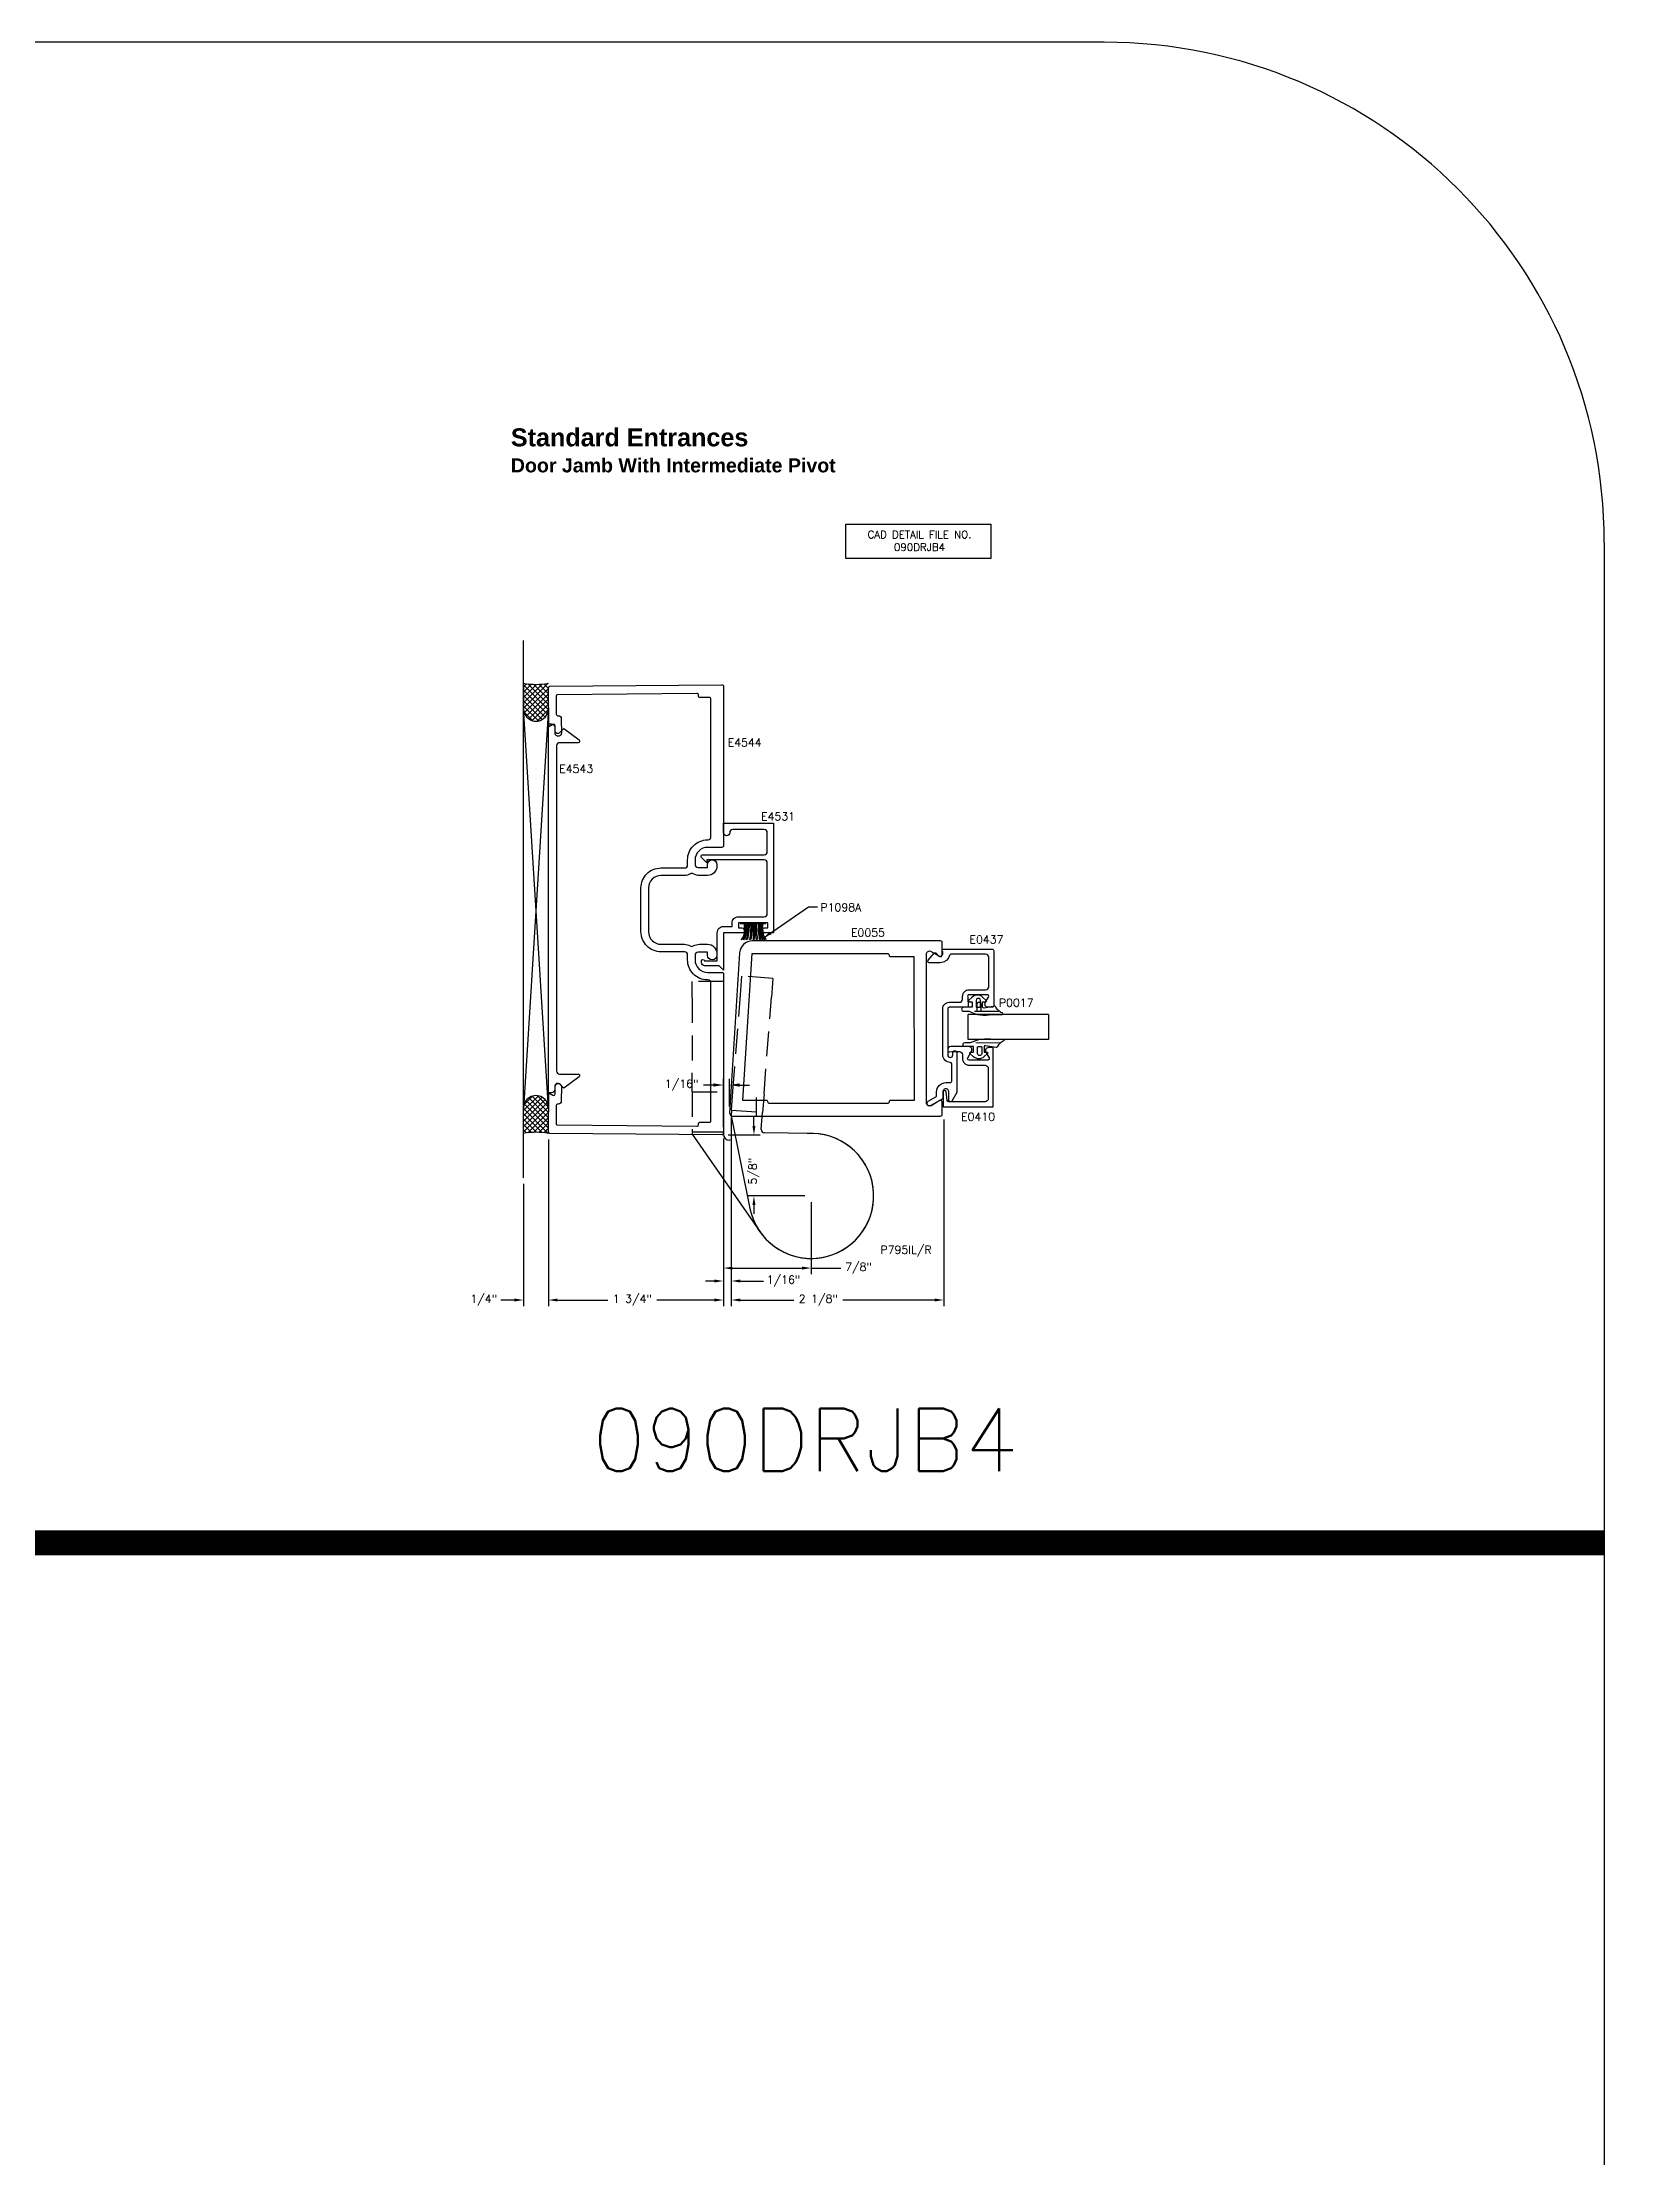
# Model space of a CAD drawing. Extents: x 0 to 130, y 0 to 90.
# Drawn here: x 107.29 to 123.03, y 68.73 to 89.88 of the extents above; entities that cross this region are included whole.
import ezdxf

# ---------------------------------------------------------------- set-up
doc = ezdxf.new("R2010")
doc.units = 0
doc.header["$MEASUREMENT"] = 0
doc.header["$PDMODE"] = 3
doc.linetypes.add('HIDDEN', pattern=[0.375, 0.25, -0.125])
doc.layers.get('DEFPOINTS').update_dxf_attribs({"linetype": 'CONTINUOUS'})
for name, color, linetype in [('AM_5', 3, 'CONTINUOUS'), ('DIMS', 3, 'CONTINUOUS'), ('R-ANNO-DIMS', 3, 'CONTINUOUS'), ('R-ANNO-TEXT', 6, 'CONTINUOUS'), ('R-DET1', 4, 'CONTINUOUS'), ('R-DET2', 2, 'CONTINUOUS'), ('R-DET3', 5, 'CONTINUOUS'), ('R-OTLN', 1, 'CONTINUOUS'), ('R-PAT1', 5, 'CONTINUOUS'), ('TITLE', 7, 'CONTINUOUS'), ('VISIBLE_EDGES_ANSI_', 179, 'CONTINUOUS')]:
    doc.layers.add(name, color=color, linetype=linetype)
doc.styles.get("Standard").update_dxf_attribs({"font": 'simplex'})
doc.dimstyles.new('1X', dxfattribs={"dimscale": 0, "dimtxt": 0.08, "dimasz": 0.09, "dimexe": 0.062, "dimexo": 0.062, "dimgap": 0.045, "dimtad": 0, "dimdec": 4, "dimzin": 4, "dimtxsty": 'STANDARD', "dimcen": 0, "dimazin": 3, "dimtp": 0.02, "dimtfac": 1, "dimtdec": 4, "dimtofl": 0, "dimtmove": 0, "dimatfit": 3, "dimtolj": 1, "dimtzin": 4})
doc.dimstyles.new('1X$0', dxfattribs={"dimtxt": 0.08, "dimasz": 0.1, "dimexe": 0.0625, "dimexo": 0.0625, "dimgap": 0.062, "dimtad": 0, "dimdec": 5, "dimzin": 4, "dimtxsty": 'STANDARD', "dimcen": 0, "dimclrd": 256, "dimclre": 256, "dimclrt": 256, "dimazin": 3, "dimtfac": 1, "dimtdec": 5, "dimtofl": 0, "dimtmove": 0, "dimatfit": 3, "dimtolj": 1, "dimtzin": 4})

# ---------------------------------------------------------------- blocks, each defined once
blk = doc.blocks.new('*D173')
at = {"layer": 'DEFPOINTS', "color": 0}
for p in [(112.35, 78.971), (114.1, 78.971), (114.1, 77.306)]:
    blk.add_point(p, dxfattribs=at)
at = {"layer": 'R-ANNO-DIMS', "color": 0}
for p, q in [((112.35, 78.909), (112.35, 77.244)), ((114.1, 78.909), (114.1, 77.244)), ((112.44, 77.306), (112.944, 77.306)), ((114.01, 77.306), (113.434, 77.306))]:
    blk.add_line(p, q, dxfattribs=at)
for points in [[(112.44, 77.321), (112.44, 77.291), (112.35, 77.306)], [(114.01, 77.321), (114.01, 77.291), (114.1, 77.306)]]:
    blk.add_solid(points, dxfattribs=at)
at = {"layer": 'R-ANNO-DIMS', "color": 0, "insert": (113.189, 77.306), "char_height": 0.08, "attachment_point": 5}
blk.add_mtext('\\A1;1 3/4"', dxfattribs=at)
blk = doc.blocks.new('*D179')
at = {"layer": 'DEFPOINTS', "color": 0}
for p in [(114.178, 79.192), (114.1, 78.971), (114.178, 77.496)]:
    blk.add_point(p, dxfattribs=at)
at = {"layer": 'R-ANNO-DIMS', "color": 0}
for p, q in [((114.178, 79.13), (114.178, 77.434)), ((114.1, 78.909), (114.1, 77.434)), ((114.01, 77.496), (113.92, 77.496)), ((114.268, 77.496), (114.5, 77.496))]:
    blk.add_line(p, q, dxfattribs=at)
for points in [[(114.01, 77.511), (114.01, 77.481), (114.1, 77.496)], [(114.268, 77.511), (114.268, 77.481), (114.178, 77.496)]]:
    blk.add_solid(points, dxfattribs=at)
at = {"layer": 'R-ANNO-DIMS', "color": 0, "insert": (114.701, 77.496), "char_height": 0.08, "attachment_point": 5}
blk.add_mtext('\\A1;1/16"', dxfattribs=at)
blk = doc.blocks.new('*D174')
at = {"layer": 'DEFPOINTS', "color": 0}
for p in [(114.178, 79.19), (116.303, 79.174), (114.178, 77.306)]:
    blk.add_point(p, dxfattribs=at)
at = {"layer": 'R-ANNO-DIMS', "color": 0}
for p, q in [((114.178, 79.128), (114.178, 77.244)), ((116.303, 79.112), (116.303, 77.244)), ((114.268, 77.306), (114.804, 77.306)), ((116.213, 77.306), (115.294, 77.306))]:
    blk.add_line(p, q, dxfattribs=at)
for points in [[(114.268, 77.321), (114.268, 77.291), (114.178, 77.306)], [(116.213, 77.321), (116.213, 77.291), (116.303, 77.306)]]:
    blk.add_solid(points, dxfattribs=at)
at = {"layer": 'R-ANNO-DIMS', "color": 0, "insert": (115.049, 77.306), "char_height": 0.08, "attachment_point": 5}
blk.add_mtext('\\A1;2 1/8"', dxfattribs=at)
blk = doc.blocks.new('*D180')
at = {"layer": 'DEFPOINTS', "color": 0}
for p in [(112.35, 78.971), (112.1, 78.528), (112.35, 77.306)]:
    blk.add_point(p, dxfattribs=at)
at = {"layer": 'R-ANNO-DIMS', "color": 0}
for p, q in [((112.35, 78.909), (112.35, 77.244)), ((112.1, 78.466), (112.1, 77.244)), ((112.01, 77.306), (111.874, 77.306)), ((112.44, 77.306), (112.53, 77.306))]:
    blk.add_line(p, q, dxfattribs=at)
for points in [[(112.01, 77.321), (112.01, 77.291), (112.1, 77.306)], [(112.44, 77.321), (112.44, 77.291), (112.35, 77.306)]]:
    blk.add_solid(points, dxfattribs=at)
at = {"layer": 'R-ANNO-DIMS', "color": 0, "insert": (111.703, 77.306), "char_height": 0.08, "attachment_point": 5}
blk.add_mtext('\\A1;1/4"', dxfattribs=at)
blk = doc.blocks.new('S')
at = {"layer": 'R-DET2'}
for p, q in [((4.542, 7.201), (4.542, 8.004)), ((4.542, 8.004), (4.792, 8.004)), ((4.792, 7.201), (4.792, 8.004)), ((4.792, 7.201), (4.542, 7.201))]:
    blk.add_line(p, q, dxfattribs=at)
blk = doc.blocks.new('GLASS')
at = {"layer": 'R-DET2'}
blk.add_blockref('S', (-4.542, -7.201), dxfattribs=at)
blk = doc.blocks.new('QUARTER_INCH_GLASS')
at = {"layer": 'R-DET2'}
blk.add_blockref('GLASS', (0, 0), dxfattribs=at)
blk = doc.blocks.new('WEATHERING2')
at = {"layer": 'R-DET2'}
for p, q in [((-0.042, 0), (0.214, 0)), ((0, -0.071), (0, 0)), ((0.086, 0), (0.086, -0.164)), ((0.172, -0.071), (0.172, 0))]:
    blk.add_line(p, q, dxfattribs=at)
for centre, radius, start, end in [((0.494, -0.046), 0.336, 172.1621, 200.5027), ((-0.119, -0.082), 0.119, 316.6765, 5.2886), ((-0.322, -0.046), 0.336, 339.4973, 7.8379), ((-0.508, -0.029), 0.545, 345.7088, 3.0513), ((-0.672, -0.038), 0.737, 350.1735, 2.9438), ((0.843, -0.038), 0.737, 177.0563, 189.8266), ((0.68, -0.029), 0.545, 176.9487, 194.2913), ((0.291, -0.082), 0.119, 174.7114, 223.3238)]:
    blk.add_arc(centre, radius, start, end, dxfattribs=at)
blk = doc.blocks.new('1-4_P0017')
at = {"layer": 'R-DET2'}
for points in [[(-0.127, 0.093), (-0.131, 0.191, -0.280474), (-0.115, 0.201, 0.169063), (-0.053, 0.132, -0.378809), (-0.045, 0.121), (-0.064, 0.016, 0.346242), (-0.054, 0), (0, 0), (0.001, 0.03, -0.608656), (0.014, 0.036), (0.047, -0.001, -0.378617), (0.047, -0.104), (0.014, -0.141, -0.608656), (0.001, -0.135), (0, -0.105), (-0.055, -0.105), (-0.055, -0.19, -1), (-0.095, -0.19), (-0.095, -0.135, -0.175364)], [(0.032, -0.051, -0.341999), (0.012, -0.066), (-0.047, -0.066, -0.414214), (-0.055, -0.058), (-0.055, -0.029, -0.414214), (-0.047, -0.021), (0.012, -0.021, -0.341999), (0.032, -0.036, -0.127017)]]:
    blk.add_lwpolyline(points, format="xyb", close=True, dxfattribs=at)
blk.add_lwpolyline([(-0.095, -0.082), (-0.094, 0.158)], dxfattribs=at)
blk = doc.blocks.new('*D175')
at = {"layer": 'DEFPOINTS', "color": 0}
for p in [(112.35, 78.971), (114.1, 78.971), (114.1, 77.306)]:
    blk.add_point(p, dxfattribs=at)
at = {"layer": 'R-ANNO-DIMS', "color": 0}
for p, q in [((112.35, 78.909), (112.35, 77.244)), ((114.1, 78.909), (114.1, 77.244)), ((112.44, 77.306), (112.944, 77.306)), ((114.01, 77.306), (113.434, 77.306))]:
    blk.add_line(p, q, dxfattribs=at)
for points in [[(112.44, 77.321), (112.44, 77.291), (112.35, 77.306)], [(114.01, 77.321), (114.01, 77.291), (114.1, 77.306)]]:
    blk.add_solid(points, dxfattribs=at)
at = {"layer": 'R-ANNO-DIMS', "color": 0, "insert": (113.189, 77.306), "char_height": 0.08, "attachment_point": 5}
blk.add_mtext('\\A1;1 3/4"', dxfattribs=at)
blk = doc.blocks.new('*D176')
at = {"layer": 'DEFPOINTS', "color": 0}
for p in [(114.178, 79.192), (114.1, 78.971), (114.178, 77.496)]:
    blk.add_point(p, dxfattribs=at)
at = {"layer": 'R-ANNO-DIMS', "color": 0}
for p, q in [((114.178, 79.13), (114.178, 77.434)), ((114.1, 78.909), (114.1, 77.434)), ((114.01, 77.496), (113.92, 77.496)), ((114.268, 77.496), (114.5, 77.496))]:
    blk.add_line(p, q, dxfattribs=at)
for points in [[(114.01, 77.511), (114.01, 77.481), (114.1, 77.496)], [(114.268, 77.511), (114.268, 77.481), (114.178, 77.496)]]:
    blk.add_solid(points, dxfattribs=at)
at = {"layer": 'R-ANNO-DIMS', "color": 0, "insert": (114.701, 77.496), "char_height": 0.08, "attachment_point": 5}
blk.add_mtext('\\A1;1/16"', dxfattribs=at)
blk = doc.blocks.new('*D177')
at = {"layer": 'DEFPOINTS', "color": 0}
for p in [(114.178, 79.19), (116.303, 79.174), (114.178, 77.306)]:
    blk.add_point(p, dxfattribs=at)
at = {"layer": 'R-ANNO-DIMS', "color": 0}
for p, q in [((114.178, 79.128), (114.178, 77.244)), ((116.303, 79.112), (116.303, 77.244)), ((114.268, 77.306), (114.804, 77.306)), ((116.213, 77.306), (115.294, 77.306))]:
    blk.add_line(p, q, dxfattribs=at)
for points in [[(114.268, 77.321), (114.268, 77.291), (114.178, 77.306)], [(116.213, 77.321), (116.213, 77.291), (116.303, 77.306)]]:
    blk.add_solid(points, dxfattribs=at)
at = {"layer": 'R-ANNO-DIMS', "color": 0, "insert": (115.049, 77.306), "char_height": 0.08, "attachment_point": 5}
blk.add_mtext('\\A1;2 1/8"', dxfattribs=at)
blk = doc.blocks.new('*D178')
at = {"layer": 'DEFPOINTS', "color": 0}
for p in [(112.35, 78.971), (112.1, 78.528), (112.35, 77.306)]:
    blk.add_point(p, dxfattribs=at)
at = {"layer": 'R-ANNO-DIMS', "color": 0}
for p, q in [((112.35, 78.909), (112.35, 77.244)), ((112.1, 78.466), (112.1, 77.244)), ((112.01, 77.306), (111.874, 77.306)), ((112.44, 77.306), (112.53, 77.306))]:
    blk.add_line(p, q, dxfattribs=at)
for points in [[(112.01, 77.321), (112.01, 77.291), (112.1, 77.306)], [(112.44, 77.321), (112.44, 77.291), (112.35, 77.306)]]:
    blk.add_solid(points, dxfattribs=at)
at = {"layer": 'R-ANNO-DIMS', "color": 0, "insert": (111.703, 77.306), "char_height": 0.08, "attachment_point": 5}
blk.add_mtext('\\A1;1/4"', dxfattribs=at)
blk = doc.blocks.new('*D181')
at = {"layer": 'DEFPOINTS', "color": 0}
for p in [(114.085, 78.956), (114.405, 78.346), (114.977, 78.346)]:
    blk.add_point(p, dxfattribs=at)
at = {"layer": 'DIMS', "color": 0}
for p, q in [((114.405, 79.046), (114.405, 79.136)), ((114.147, 78.956), (114.467, 78.956)), ((114.915, 78.346), (114.343, 78.346)), ((114.405, 78.256), (114.405, 78.166))]:
    blk.add_line(p, q, dxfattribs=at)
for points in [[(114.39, 79.046), (114.42, 79.046), (114.405, 78.956)], [(114.39, 78.256), (114.42, 78.256), (114.405, 78.346)]]:
    blk.add_solid(points, dxfattribs=at)
at = {"layer": 'DIMS', "color": 0, "insert": (114.405, 78.594), "char_height": 0.08, "attachment_point": 5, "rotation": 90}
blk.add_mtext('\\A1;5/8"', dxfattribs=at)
blk = doc.blocks.new('*D182')
at = {"layer": 'DEFPOINTS', "color": 0}
for p in [(114.1, 78.983), (114.977, 78.346), (114.977, 77.625)]:
    blk.add_point(p, dxfattribs=at)
at = {"layer": 'DIMS', "color": 0}
for p, q in [((114.1, 78.921), (114.1, 77.563)), ((114.977, 78.284), (114.977, 77.563)), ((114.19, 77.625), (114.887, 77.625)), ((114.977, 77.625), (115.273, 77.625))]:
    blk.add_line(p, q, dxfattribs=at)
for points in [[(114.19, 77.64), (114.19, 77.61), (114.1, 77.625)], [(114.887, 77.64), (114.887, 77.61), (114.977, 77.625)]]:
    blk.add_solid(points, dxfattribs=at)
at = {"layer": 'DIMS', "color": 0, "insert": (115.451, 77.625), "char_height": 0.08, "attachment_point": 5}
blk.add_mtext('\\A1;7/8"', dxfattribs=at)
blk = doc.blocks.new('*D183')
at = {"layer": 'AM_5', "linetype": 'BYBLOCK'}
for p, q in [((114.1, 79.034), (114.1, 79.518)), ((114.162, 79.24), (114.162, 79.518)), ((114, 79.455), (113.9, 79.455)), ((114.262, 79.455), (114.362, 79.455))]:
    blk.add_line(p, q, dxfattribs=at)
at = {"layer": 'AM_5'}
for points in [[(114, 79.472), (114, 79.439), (114.1, 79.455)], [(114.262, 79.472), (114.262, 79.439), (114.162, 79.455)]]:
    blk.add_solid(points, dxfattribs=at)
at = {"layer": 'DEFPOINTS', "color": 0}
for p in [(114.1, 79.455), (114.162, 79.178), (114.1, 78.971)]:
    blk.add_point(p, dxfattribs=at)
at = {"layer": 'AM_5', "insert": (113.682, 79.455), "char_height": 0.08, "attachment_point": 5}
blk.add_mtext('\\A1;1/16"', dxfattribs=at)

msp = doc.modelspace()

# ---------------------------------------------------------------- hatches: boundary and pattern name
at = {"layer": 'R-PAT1'}
h = msp.add_hatch(dxfattribs=at)
h.set_pattern_fill('ANSI37', color=256, scale=0.3, style=0)
h.set_pattern_definition([(45, (102.511475, 76.604508), (-0.0265165, 0.0265165), []), (135, (102.511475, 76.604508), (-0.0265165, -0.0265165), [])])
edge = h.paths.add_edge_path()
edge.add_line((112.3502844, 83.471381), (112.3502844, 83.2264911))
edge.add_arc((112.2252844, 83.2182381), 0.1252722, -183.77741165, 3.77741165, ccw=False)
edge.add_line((112.1002844, 83.2264911), (112.1000534, 83.4713268))
edge.add_arc((112.2250156, 84.1801849), 0.7197884, 260.00224701, 280.02254669)
h = msp.add_hatch(dxfattribs=at)
h.set_pattern_fill('ANSI37', color=256, scale=0.3, style=0)
h.set_pattern_definition([(315, (102.511475, 85.838255), (-0.0265165, -0.0265165), []), (225, (102.511475, 85.838255), (-0.0265165, 0.0265165), [])])
edge = h.paths.add_edge_path()
edge.add_line((112.3502844, 78.9713813), (112.3502844, 79.2162712))
edge.add_arc((112.2252844, 79.2245242), 0.1252722, 356.22258835, 543.77741165)
edge.add_line((112.1002844, 79.2162712), (112.1000534, 78.9714354))
edge.add_arc((112.2250156, 78.2625774), 0.7197884, 79.97745331, 99.99775299, ccw=False)
h = msp.add_hatch(dxfattribs=at)
h.set_pattern_fill('ANSI37', color=256, scale=0.3, style=0)
h.set_pattern_definition([(315, (102.511475, 85.838255), (-0.0265165, -0.0265165), []), (225, (102.511475, 85.838255), (-0.0265165, 0.0265165), [])])
edge = h.paths.add_edge_path()
edge.add_line((112.3502844, 78.9713813), (112.3502844, 79.2162712))
edge.add_arc((112.2252844, 79.2245242), 0.1252722, 356.22258835, 543.77741165)
edge.add_line((112.1002844, 79.2162712), (112.1000534, 78.9714354))
edge.add_arc((112.2250156, 78.2625774), 0.7197884, 79.97745331, 99.99775299, ccw=False)

# ---------------------------------------------------------------- linework, layer by layer
at = {"layer": 'R-ANNO-TEXT'}
msp.add_lwpolyline([(115.3238625, 85.0607413), (116.7753425, 85.0607413), (116.7753425, 84.7186784), (115.3238625, 84.7186784)], close=True, dxfattribs=at)
at = {"layer": 'R-DET1'}
for points in [[(112.3812179, 83.0652414, -0.4142137513), (112.4122179, 83.0342414), (112.4122179, 83.0022404, 0.6681815249), (112.4651383, 82.9803203), (112.5030594, 83.0182414), (112.6561763, 82.9042725, -0.7220739042), (112.6472179, 82.8772414), (112.4612179, 82.8772414, 0.4142135624), (112.4302179, 82.8462414), (112.4302179, 79.5962413, 0.4142135624), (112.4612179, 79.5652413), (112.6472179, 79.5652408, -0.7220754185), (112.6561763, 79.5382097), (112.5030594, 79.4242414), (112.4651382, 79.4621624, 0.6681788512), (112.4122178, 79.4402421), (112.4122179, 79.4082416, -0.4142136569), (112.3812179, 79.3772416), (112.3502178, 79.3772414), (112.3502178, 83.0652414), (112.3812179, 83.0652414)], [(116.2932262, 79.7562269), (116.2932262, 80.2172308, -0.4142135624), (116.3582262, 80.2822308), (116.4602392, 80.2822308, 0.4142135624), (116.4912392, 80.3132308), (116.4912392, 80.3422308, -0.4142135624), (116.5562392, 80.4072308), (116.7222252, 80.4072308, 0.4142135624), (116.7532252, 80.4382308), (116.7532252, 80.7322258, 0.4142135624), (116.7222252, 80.7632258), (116.3851848, 80.7632258, 0.3256627349), (116.3556764, 80.741726, -0.3256627349), (116.2671512, 80.6772268), (116.1587715, 80.6772268, -0.6370702608), (116.1472809, 80.7018686), (116.208234, 80.7745096, -0.4779725156), (116.2237945, 80.7742127), (116.2393754, 80.754136, 0.8690679817), (116.2926516, 80.7846472), (116.2867083, 80.7995174, -0.5305087646), (116.2959941, 80.8132288), (116.7882282, 80.8132288, -0.4142135624), (116.8032282, 80.7982288), (116.8032282, 80.2472268, -0.4142135624), (116.7882282, 80.2322268), (116.7457308, 80.2322268, -0.5773590294), (116.7188844, 80.2787275), (116.7512174, 80.3347264, 0.5773590294), (116.7382272, 80.3572268), (116.5562401, 80.3572268, 0.5773411719), (116.5432496, 80.3347271), (116.5487326, 80.2322268), (116.3582252, 80.2322268, 0.4142135624), (116.3432252, 80.2172268), (116.3432252, 79.7562294, 1), (116.3932282, 79.7562294), (116.3932282, 79.7782325, -1), (116.4332252, 79.7782325), (116.4332252, 79.3812294), (116.3832166, 79.2946101, -0.7673308308), (116.3552262, 79.30211), (116.3552262, 79.38576, 1.0057039516), (116.2932282, 79.3861117), (116.2932261, 79.3271114, -0.2679461651), (116.2857258, 79.3141213), (116.1737233, 79.2494602, -0.9999753426), (116.1487247, 79.292759), (116.2237265, 79.3360638, 0.2679423533), (116.2312262, 79.349054), (116.2312262, 79.3861145, -0.4142135624), (116.3242262, 79.4791145), (116.3682262, 79.4791145, 0.4142135624), (116.3832262, 79.4941139), (116.3832262, 79.6662279, 0.4142119352), (116.3682263, 79.6812279, -0.4142119352), (116.2932252, 79.7562294)], [(116.3429386, 79.8004406, 0.4559911352), (116.360039, 79.7855886), (116.3829385, 79.7888246), (116.4599773, 79.7888266, -0.4142135624), (116.4909773, 79.7578266), (116.4909771, 79.7190146, 0.4157347224), (116.5561254, 79.6538256), (116.7169386, 79.6538246, -0.4142135624), (116.7479386, 79.6228246), (116.7479386, 79.3188276, -0.4142135624), (116.7169386, 79.2878276), (116.353232, 79.2878246, -0.3788668862), (116.3383438, 79.3009966), (116.3278264, 79.3866536, 0.9407073484), (116.2979384, 79.3848256), (116.2979385, 79.2378266), (116.7979385, 79.2378266), (116.7979385, 79.828826), (116.7506319, 79.8288276, 0.5773503096), (116.7237852, 79.7823276), (116.7561169, 79.7263256, -0.5773499476), (116.7431265, 79.7038256), (116.555977, 79.7038256, -0.5773500587), (116.5429866, 79.7263256), (116.5810918, 79.7923256, 0.5773539269), (116.5542451, 79.8388261), (116.3739387, 79.838826, 0.4142112814), (116.3429386, 79.807826), (116.3429386, 79.8004406)]]:
    msp.add_lwpolyline(points, format="xyb", dxfattribs=at)
msp.add_lwpolyline([(114.3072178, 80.9778998), (114.1002178, 80.9778998), (114.1002178, 80.6033988), (114.0572178, 80.6463988), (113.9112178, 80.6463998, -0.4142135624), (113.8802178, 80.6773998), (113.8802178, 80.6963998, -1), (113.9102178, 80.6963998), (114.0382178, 80.6963998), (114.0382178, 80.9778998, -0.4142135624), (114.1002178, 81.0398998), (114.1872178, 81.0398998), (114.1872188, 81.0748998, -0.4142135624), (114.2492188, 81.1368998), (114.5072178, 81.1368988, 0.4142135624), (114.5382178, 81.1678988), (114.5382178, 81.6753978, 0.4142135624), (114.5072178, 81.7063978), (113.9352178, 81.7063978), (113.9352178, 81.6753978), (113.8795673, 81.7310483, -0.6681786379), (113.8900678, 81.7563988), (114.5072178, 81.7563978, 0.4142135624), (114.5382178, 81.7873978), (114.5382178, 81.9786488, 0.4142135624), (114.5072178, 82.0096488), (114.1932178, 82.0096488, 0.4233808722), (114.1622198, 81.9776488, -0.9999838711), (114.1002178, 81.9776498), (114.1002178, 82.0716498), (114.6002178, 82.0716498), (114.6002178, 80.9778998), (114.4872178, 80.9778998), (114.4872178, 81.0018998, -0.4142135624), (114.5102178, 81.0248998), (114.5442188, 81.0248988), (114.5442188, 81.0748998), (114.2492188, 81.0748998), (114.2492188, 81.0248988), (114.2842178, 81.0248998, -0.4142135624), (114.3072178, 81.0018998)], format="xyb", close=True, dxfattribs=at)
at = {"layer": 'R-DET2'}
for p, q in [((114.3219939, 81.0043012), (114.3219948, 81.0749323)), ((114.4079689, 81.0749323), (114.4079689, 80.9113013)), ((114.493932, 81.0043013), (114.493932, 81.0749323))]:
    msp.add_line(p, q, dxfattribs=at)
msp.add_lwpolyline([(116.6477539, 80.2792694, 0.3419987131), (116.6327539, 80.2599044), (116.6327539, 80.201222, 0.4142135624), (116.6407539, 80.193222), (116.6697539, 80.193222, 0.4142135624), (116.6777539, 80.201222), (116.6777539, 80.2599044, 0.3419987131), (116.6627539, 80.2792694, 0.1270166538)], format="xyb", close=True, dxfattribs=at)
for centre, radius, start, end in [((114.2030098, 80.9932873), 0.1194928, 316.67651072, 5.28858698), ((114.0002599, 81.0290763), 0.3362581, 339.49728212, 7.83792394), ((113.8141769, 81.0459063), 0.5452888, 345.70876043, 3.05132403), ((113.6504799, 81.0370823), 0.7370055, 350.17351788, 2.94380367), ((115.1654569, 81.0370823), 0.7370055, 177.05627397, 189.82655872), ((115.0017609, 81.0459063), 0.5452901, 176.94868156, 194.29131545), ((114.8156769, 81.0290763), 0.3362584, 172.16207606, 200.50271788), ((114.612917, 80.9932873), 0.1194937, 174.71141302, 223.3238381)]:
    msp.add_arc(centre, radius, start, end, dxfattribs=at)
at = {"layer": 'R-DET3'}
for p, q in [((112.1003856, 78.5276367), (112.1003856, 83.8991785)), ((112.3502844, 79.2162712), (112.1002844, 83.2264911)), ((112.3502844, 83.2264911), (112.1002844, 79.2162712)), ((114.1756546, 79.1458191), (114.3649053, 78.2209477)), ((114.4781061, 79.0106414), (114.4913268, 79.1810775)), ((114.4781061, 79.0106414), (114.4913268, 79.1810775)), ((113.7882177, 78.9632414), (114.4637636, 77.989885)), ((114.9865501, 78.9711717), (114.5075683, 78.9783246)), ((114.9865501, 78.9711717), (114.5075683, 78.9783246))]:
    msp.add_line(p, q, dxfattribs=at)
at = {"layer": 'R-DET3', "linetype": 'HIDDEN'}
for p, q in [((113.7882177, 80.3252414), (113.7882177, 80.4904382)), ((114.1002177, 80.4904382), (113.7882177, 80.4904382)), ((114.2695864, 80.3567476), (114.2841259, 80.5441845)), ((114.5951914, 80.5200552), (114.2841259, 80.5441845)), ((114.5951914, 80.5200552), (114.5806519, 80.3326182)), ((113.7882177, 80.3252414), (113.7882177, 79.5762414)), ((114.1948008, 79.3926438), (114.2695864, 80.3567476)), ((114.5058663, 79.3685144), (114.5806519, 80.3326182)), ((113.7882177, 79.3882414), (113.7882177, 79.5762414)), ((113.7882177, 79.3882414), (114.1002177, 79.3882414)), ((113.7882177, 79.3882414), (113.7882177, 78.9832414)), ((114.1802613, 79.2052069), (114.1948008, 79.3926438)), ((114.5058663, 79.3685144), (114.4913268, 79.1810775)), ((114.1802613, 79.2052069), (114.4913268, 79.1810775))]:
    msp.add_line(p, q, dxfattribs=at)
at = {"layer": 'R-DET3'}
for centre, radius, start, end in [((114.9772177, 78.3462414), 0.625, 196, 93.58), ((114.5080162, 79.0083212), 0.03, 175.5644428, 269.1444428), ((114.5080162, 79.0083212), 0.03, 175.5644428, 269.1444428)]:
    msp.add_arc(centre, radius, start, end, dxfattribs=at)
at = {"layer": 'R-OTLN'}
for points in [[(112.4793725, 79.4392725), (112.4781213, 79.2959049, -0.414213382), (112.4468519, 79.2651766), (112.4428521, 79.2652115, 0.4142135624), (112.4277218, 79.250343), (112.4261542, 79.070723, 0.4142135624), (112.4410228, 79.0555927), (113.8350869, 79.0434268, 0.4167718538), (113.8502178, 79.0584263), (113.8502178, 79.0681649, -0.4167718538), (113.8653487, 79.0831643), (113.9600869, 79.0823375, 0.4167718538), (113.9752178, 79.0973369), (113.9752178, 80.4751098, 0.4142135624), (113.9442178, 80.5061098), (113.9411986, 80.5061098, -0.4142135624), (113.7411986, 80.7061098), (113.7411986, 80.7560781, 0.4142135624), (113.7101986, 80.7870781), (113.4752178, 80.7870781, -0.4142135624), (113.2752178, 80.9870781), (113.2752178, 81.2061098), (113.2752178, 81.4251416, -0.4142135624), (113.4752178, 81.6251416), (113.7101986, 81.6251416, 0.4142135624), (113.7411986, 81.6561416), (113.7411986, 81.7061098, -0.4142135624), (113.9411986, 81.9061098), (113.9442178, 81.9061098, 0.4142135624), (113.9752178, 81.9371098), (113.9752178, 83.3148828, 0.4167718538), (113.9600869, 83.3298822), (113.8653487, 83.3290554, -0.4167718538), (113.8502178, 83.3440548), (113.8502178, 83.3537934, 0.4167718538), (113.8350869, 83.3687929), (112.4410228, 83.356627, 0.4142135624), (112.4261542, 83.3414967), (112.4277218, 83.1618767, 0.4142135624), (112.4428521, 83.1470082), (112.446852, 83.1470431, -0.4142134541), (112.4781213, 83.1163148), (112.4793725, 82.9729471, -1.0000283891), (112.4173748, 82.972406), (112.4167343, 83.0457956, 0.5773505075), (112.3941218, 83.0585891), (112.3538274, 83.0348539), (112.3504153, 83.425839, -0.4142135624), (112.3652839, 83.4409693), (114.0850869, 83.4559778, -0.4167718538), (114.1002178, 83.4409784), (114.1002178, 81.8461098, -0.4142135624), (114.0852178, 81.8311098), (113.9411986, 81.8311098, 0.4142135624), (113.8161986, 81.7061098), (113.8161986, 81.6611416, 0.4142135624), (113.8471986, 81.6301416), (113.9411986, 81.6301416), (113.9411986, 81.6596416, -1), (114.0341986, 81.6596416), (114.0341986, 81.6431416, -0.4142135624), (113.9411986, 81.5501416), (113.8611986, 81.5501416, -0.1319161202), (113.7985865, 81.5669533, 0.2782092013), (113.7665721, 81.566375, -0.1411141523), (113.7101986, 81.5501416), (113.4752178, 81.5501416, 0.4142135624), (113.3502178, 81.4251416), (113.3502178, 81.2061098), (113.3502178, 80.9870781, 0.4142135624), (113.4752178, 80.8620781), (113.7101986, 80.8620781, -0.1411141523), (113.7665721, 80.8458447, 0.2782092013), (113.7985865, 80.8452664, -0.1319161202), (113.8611986, 80.8620781), (113.9411986, 80.8620781, -0.4142135624), (114.0341986, 80.7690781), (114.0341986, 80.7525781, -1), (113.9411986, 80.7525781), (113.9411986, 80.7820781), (113.8471986, 80.7820781, 0.4142135624), (113.8161986, 80.7510781), (113.8161986, 80.7061098, 0.4142135624), (113.9411986, 80.5811098), (114.0852178, 80.5811098, -0.4142135624), (114.1002178, 80.5661098), (114.1002178, 78.9712413, -0.4167718538), (114.0850869, 78.9562419), (112.3652839, 78.9712504, -0.4142135624), (112.3504153, 78.9863807), (112.3538274, 79.3773659), (112.3941218, 79.3536306, 0.5773509043), (112.4167343, 79.3664241), (112.4173748, 79.4398136, -1.0000267742)], [(116.1774347, 80.7912334), (116.2643167, 80.7410734, 0.5803962341), (116.2869342, 80.7539944), (116.2869347, 80.8799944, 0.4142135624), (116.2719347, 80.8949944), (114.3867442, 80.8949944, 0.3960481196), (114.2619876, 80.7777914), (114.1619961, 79.1779282, 0.4326163158), (114.1929358, 79.1449944), (116.2719347, 79.1449943, 0.4142135624), (116.2869347, 79.1599943), (116.2869347, 79.2859956, 0.5803883129), (116.2643168, 79.2989172), (116.1774347, 79.2487567, -0.5773507397), (116.1309347, 79.2756034), (116.1309345, 80.7643864, -0.5773491268)], [(116.1774347, 80.7912334), (116.2643167, 80.7410734, 0.5803962341), (116.2869342, 80.7539944), (116.2869347, 80.8799944, 0.4142135624), (116.2719347, 80.8949944), (114.3867442, 80.8949944, 0.3960481196), (114.2619876, 80.7777914), (114.1619961, 79.1779282, 0.4326163158), (114.1929358, 79.1449944), (116.2719347, 79.1449943, 0.4142135624), (116.2869347, 79.1599943), (116.2869347, 79.2859956, 0.5803883129), (116.2643168, 79.2989172), (116.1774347, 79.2487567, -0.5773507397), (116.1309347, 79.2756034), (116.1309345, 80.7643864, -0.5773491268)], [(115.7559357, 79.2859942), (115.7559357, 79.2849943, -0.4142135624), (115.7409357, 79.2699943), (114.5599315, 79.2699944, -0.4142135624), (114.5449315, 79.2849944), (114.5449315, 79.2859944, 0.4142135624), (114.5299315, 79.3009944), (114.2949315, 79.3009944), (114.386744, 80.7699944), (115.7409357, 80.7699944, -0.4142135624), (115.7559357, 80.7549944), (115.7559357, 80.7539944, 0.4142135624), (115.7709357, 80.7389944), (116.0039977, 80.7389944), (116.0059357, 79.3009945), (115.7709357, 79.3009942, 0.4142135624)], [(115.7559357, 79.2859942), (115.7559357, 79.2849943, -0.4142135624), (115.7409357, 79.2699943), (114.5599315, 79.2699944, -0.4142135624), (114.5449315, 79.2849944), (114.5449315, 79.2859944, 0.4142135624), (114.5299315, 79.3009944), (114.2949315, 79.3009944), (114.386744, 80.7699944), (115.7409357, 80.7699944, -0.4142135624), (115.7559357, 80.7549944), (115.7559357, 80.7539944, 0.4142135624), (115.7709357, 80.7389944), (116.0039977, 80.7389944), (116.0059357, 79.3009945), (115.7709357, 79.3009942, 0.4142135624)]]:
    msp.add_lwpolyline(points, format="xyb", close=True, dxfattribs=at)
at = {"layer": 'R-PAT1'}
for p, q in [((112.1000534, 83.4713268), (112.1002844, 83.2264911)), ((112.1000534, 78.9714354), (112.1002844, 79.2162712)), ((112.1000534, 78.9714354), (112.1002844, 79.2162712))]:
    msp.add_line(p, q, dxfattribs=at)
for centre, radius, start, end in [((112.2250156, 84.1801849), 0.7197884, 260.00224701, 280.02254669), ((112.2252844, 83.2182381), 0.1252722, 176.22258835, 3.77741165), ((112.2252844, 79.2245242), 0.1252722, 356.22258835, 183.77741165), ((112.2252844, 79.2245242), 0.1252722, 356.22258835, 183.77741165), ((112.2250156, 78.2625774), 0.7197884, 79.97745331, 99.99775299), ((112.2250156, 78.2625774), 0.7197884, 79.97745331, 99.99775299)]:
    msp.add_arc(centre, radius, start, end, dxfattribs=at)
at = {"layer": 'TITLE'}
for p, q in [((117.9080005, 89.8789502), (5.25, 89.8789502)), ((122.9080005, 84.8789502), (122.9080005, 5.25))]:
    msp.add_line(p, q, dxfattribs=at)
at = {"layer": 'TITLE', "const_width": 0.25}
msp.add_lwpolyline([(0.25, 74.8789502), (122.9080005, 74.8789502)], dxfattribs=at)
at = {"layer": 'TITLE'}
msp.add_arc((117.9080005, 84.8789502), 5, 0, 90, dxfattribs=at)
at = {"layer": 'VISIBLE_EDGES_ANSI_'}
for p, q in [((114.1002177, 80.4904382), (114.1002177, 80.3252414)), ((114.1002177, 80.3252414), (114.1002177, 79.5762414)), ((114.1002177, 79.5762414), (114.1002177, 79.3882414)), ((114.4282177, 79.3289994), (114.4282177, 79.1409994)), ((114.1802613, 79.2052069), (114.1756546, 79.1458191)), ((113.7882177, 78.9832414), (113.7882177, 78.9632414)), ((114.1002177, 78.9832414), (113.7882177, 78.9832414)), ((114.1002177, 78.9632414), (114.1002177, 78.9832414)), ((114.1673134, 78.9032414), (114.1602177, 78.9032414))]:
    msp.add_line(p, q, dxfattribs=at)
at = {"layer": 'VISIBLE_EDGES_ANSI_', "color": 3}
msp.add_line((114.1002177, 79.3882414), (114.1002177, 78.9832414), dxfattribs=at)
at = {"layer": 'VISIBLE_EDGES_ANSI_'}
for centre, radius, start, end in [((114.1602177, 78.9632414), 0.06, 180, 270), ((114.9772177, 78.3462414), 0.625, 191.5644428, 89.1444428)]:
    msp.add_arc(centre, radius, start, end, dxfattribs=at)

# ---------------------------------------------------------------- block references
at = {"layer": 'R-DET2', "rotation": 90}
msp.add_blockref('QUARTER_INCH_GLASS', (117.3500723, 79.9085751), dxfattribs=at)
at = {"layer": 'R-DET3'}
msp.add_blockref('WEATHERING2', (114.3106205, 81.0711434), dxfattribs=at)
at = {"layer": 'R-DET3', "xscale": -1, "rotation": 270}
msp.add_blockref('1-4_P0017', (116.6919515, 80.2872268), dxfattribs=at)
at = {"layer": 'R-DET3', "rotation": 270}
msp.add_blockref('1-4_P0017', (116.7058221, 79.7838261), dxfattribs=at)

# ---------------------------------------------------------------- texts
at = {"layer": 'R-ANNO-TEXT', "insert": (116.0605448, 84.9951585), "char_height": 0.075, "width": 1.875, "attachment_point": 2}
msp.add_mtext('CAD DETAIL FILE NO.\\P090DRJB4', dxfattribs=at)
at = {"layer": 'R-ANNO-TEXT', "char_height": 0.08, "attachment_point": 4}
for s, insert in [('E4544', (114.1424848, 82.8797243)), ('E4543', (112.4577371, 82.6161028)), ('\\A1;E4531', (114.4764179, 82.1408462)), ('\\A1;P1098A', (115.0697806, 81.2312472)), ('\\A1;P1098A', (115.0697806, 81.2312472)), ('\\A1;E0055', (115.3753882, 80.9790908)), ('\\A1;E0055', (115.3753882, 80.9790908)), ('\\A1;E0437', (116.5602706, 80.9098483)), ('\\A1;E0437', (116.5602706, 80.9098483)), ('\\A1;P0017', (116.8544753, 80.2783586)), ('\\A1;E0410', (116.4766642, 79.1379568)), ('\\A1;E0410', (116.4766642, 79.1379568)), ('\\A1;P795IL/R', (115.6703645, 77.7946329))]:
    msp.add_mtext(s, dxfattribs=dict(at, insert=insert))
at = {"layer": 'TITLE'}
msp.add_text('090DRJB4', height=0.625, dxfattribs=at).set_placement((112.7874664, 75.5951982))
at = {"layer": 'TITLE', "insert": (111.9738258, 86.3198117, 6.2106922), "char_height": 0.18, "width": 7.44, "attachment_point": 1}
msp.add_mtext('{\\fArial|b1|i0|c0|p34;\\PStandard Entrances\\P\\H0.7778x;Door Jamb With Intermediate Pivot}', dxfattribs=at)

# ---------------------------------------------------------------- dimensions: what is measured, and where the dimension line sits
at = {"layer": 'AM_5'}
dim = msp.add_linear_dim(base=(114.1002177, 79.4552969), p1=(114.1619961, 79.1779282), p2=(114.1002177, 78.97119), dimstyle='1X$0', override={"dimpost": '"', "dimarcsym": 1}, dxfattribs=at)
dim.commit()
dim.dimension.update_dxf_attribs({"geometry": '*D183', "text_midpoint": (113.6820272, 79.4552969)})
at = {"layer": 'DIMS'}
dim = msp.add_linear_dim(base=(114.404922, 78.3462414), p1=(114.0850869, 78.9562419), p2=(114.9772177, 78.3462414), angle=90, dimstyle='1X', override={"dimscale": 1, "dimpost": '"'}, dxfattribs=at)
dim.commit()
dim.dimension.update_dxf_attribs({"geometry": '*D181', "text_midpoint": (114.404922, 78.5938397), "dimtype": 160})
dim = msp.add_linear_dim(base=(114.9772177, 77.6249494), p1=(114.1002177, 78.9832414), p2=(114.9772177, 78.3462414), dimstyle='1X', override={"dimscale": 1, "dimpost": '"'}, dxfattribs=at)
dim.commit()
dim.dimension.update_dxf_attribs({"geometry": '*D182', "text_midpoint": (115.4508687, 77.6249494), "dimtype": 160})
at = {"layer": 'R-ANNO-DIMS'}
for base, p1, p2, picture, middle in [((114.1777782, 77.4960043), (114.1002178, 78.9712413), (114.1777782, 79.1916751), '*D179', (114.7011115, 77.4960043)), ((114.1777782, 77.4960043), (114.1002178, 78.9712413), (114.1777782, 79.1916751), '*D176', (114.7011115, 77.4960043)), ((112.3502844, 77.3060427), (112.1003856, 78.5276367), (112.3502844, 78.9713813), '*D180', (111.703319, 77.3060427)), ((112.3502844, 77.3060427), (112.1003856, 78.5276367), (112.3502844, 78.9713813), '*D178', (111.703319, 77.3060427))]:
    dim = msp.add_linear_dim(base=base, p1=p1, p2=p2, dimstyle='1X', override={"dimscale": 1, "dimpost": '"'}, dxfattribs=at)
    dim.commit()
    dim.dimension.update_dxf_attribs({"geometry": picture, "text_midpoint": middle, "dimtype": 160})
for base, p1, p2, picture, middle in [((114.1777178, 77.3060427), (116.3027167, 79.1737412), (114.1777178, 79.1897413), '*D174', (115.0490188, 77.3060427)), ((114.1777178, 77.3060427), (116.3027167, 79.1737412), (114.1777178, 79.1897413), '*D177', (115.0490188, 77.3060427)), ((114.1002178, 77.3060427), (112.3502178, 78.9712413), (114.1002178, 78.9712413), '*D173', (113.1894374, 77.3060427)), ((114.1002178, 77.3060427), (112.3502178, 78.9712413), (114.1002178, 78.9712413), '*D175', (113.1894374, 77.3060427))]:
    dim = msp.add_linear_dim(base=base, p1=p1, p2=p2, angle=180, dimstyle='1X', override={"dimscale": 1, "dimpost": '"'}, dxfattribs=at)
    dim.commit()
    dim.dimension.update_dxf_attribs({"geometry": picture, "text_midpoint": middle, "dimtype": 160})

# ---------------------------------------------------------------- leaders
at = {"layer": 'R-ANNO-TEXT'}
msp.add_leader([(114.498431, 80.92409), (114.9510477, 81.2354376), (115.0410477, 81.2354376)], dimstyle='1X', override={"dimscale": 1}, dxfattribs=at)
msp.add_leader([(114.498431, 80.92409), (114.9510477, 81.2354376), (115.0410477, 81.2354376)], dimstyle='1X', override={"dimscale": 1}, dxfattribs=at)

doc.saveas('drawing.dxf')
